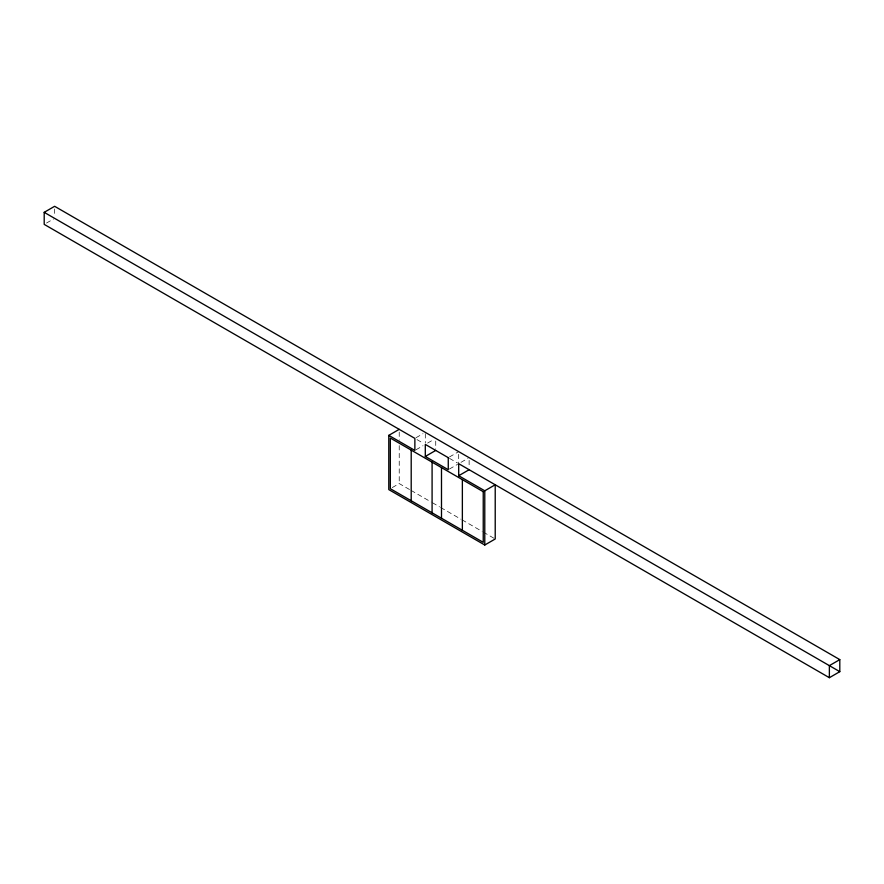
<?xml version="1.0" encoding="UTF-8"?>
<svg xmlns="http://www.w3.org/2000/svg" width="884" height="884" viewBox="0 0 884 884"><rect width="100%" height="100%" fill="white"/><g stroke="black" fill="none" stroke-linecap="round" stroke-linejoin="round"><path stroke-width="0.66" stroke-dasharray="4.42 3.31" d="M46.52 223.044L53.471 219.022M416.032 437.713L422.983 433.701M416.032 449.768L422.983 445.746M427.624 443.072L433.425 439.724M392.264 487.581L399.225 483.57L409.889 489.725M449.415 456.995L458.697 451.636M449.415 469.039L457.536 464.354M461.017 462.343L467.967 458.332M417.005 439.613L422.939 443.039M449.514 458.387L457.547 463.028M411.071 490.41L431.215 502.046M432.409 502.72L439.514 506.83M440.696 507.515L460.851 519.151M462.034 519.825L482.178 531.461M483.36 532.146L494.023 538.301M469.128 460.343L469.128 467.028M458.697 454.321L458.697 463.691M435.735 441.061L435.735 449.094M425.303 433.701L425.303 443.072M399.225 432.066L399.225 440.188M399.225 445.613L399.225 483.57M54.631 208.989L54.631 215.674"/><path stroke-width="1.33" d="M388.783 435.37L414.872 450.431L414.872 438.387L44.2 224.381L44.2 212.337L54.631 206.303L839.8 659.619L839.8 671.663L829.369 677.696L458.697 463.691L458.697 475.736L484.775 490.797L495.217 484.775L495.217 538.986L484.775 545.008L388.783 489.592L388.783 435.37L399.225 429.348M448.365 457.724L425.303 444.409L425.303 456.453L435.735 450.431M458.697 475.736L469.128 469.713M839.8 659.619L829.369 665.641L829.369 677.696M44.2 212.337L839.8 671.663M425.303 456.453L448.265 469.713L448.265 457.658M484.775 490.797L484.775 545.008M462.365 479.636L462.365 530.289M441.492 467.592L441.492 518.234M432.088 462.155L432.088 512.808M411.204 450.1L411.204 500.742M483.239 491.692L390.33 438.055L390.33 488.697L483.239 542.334L483.239 491.692"/></g></svg>
